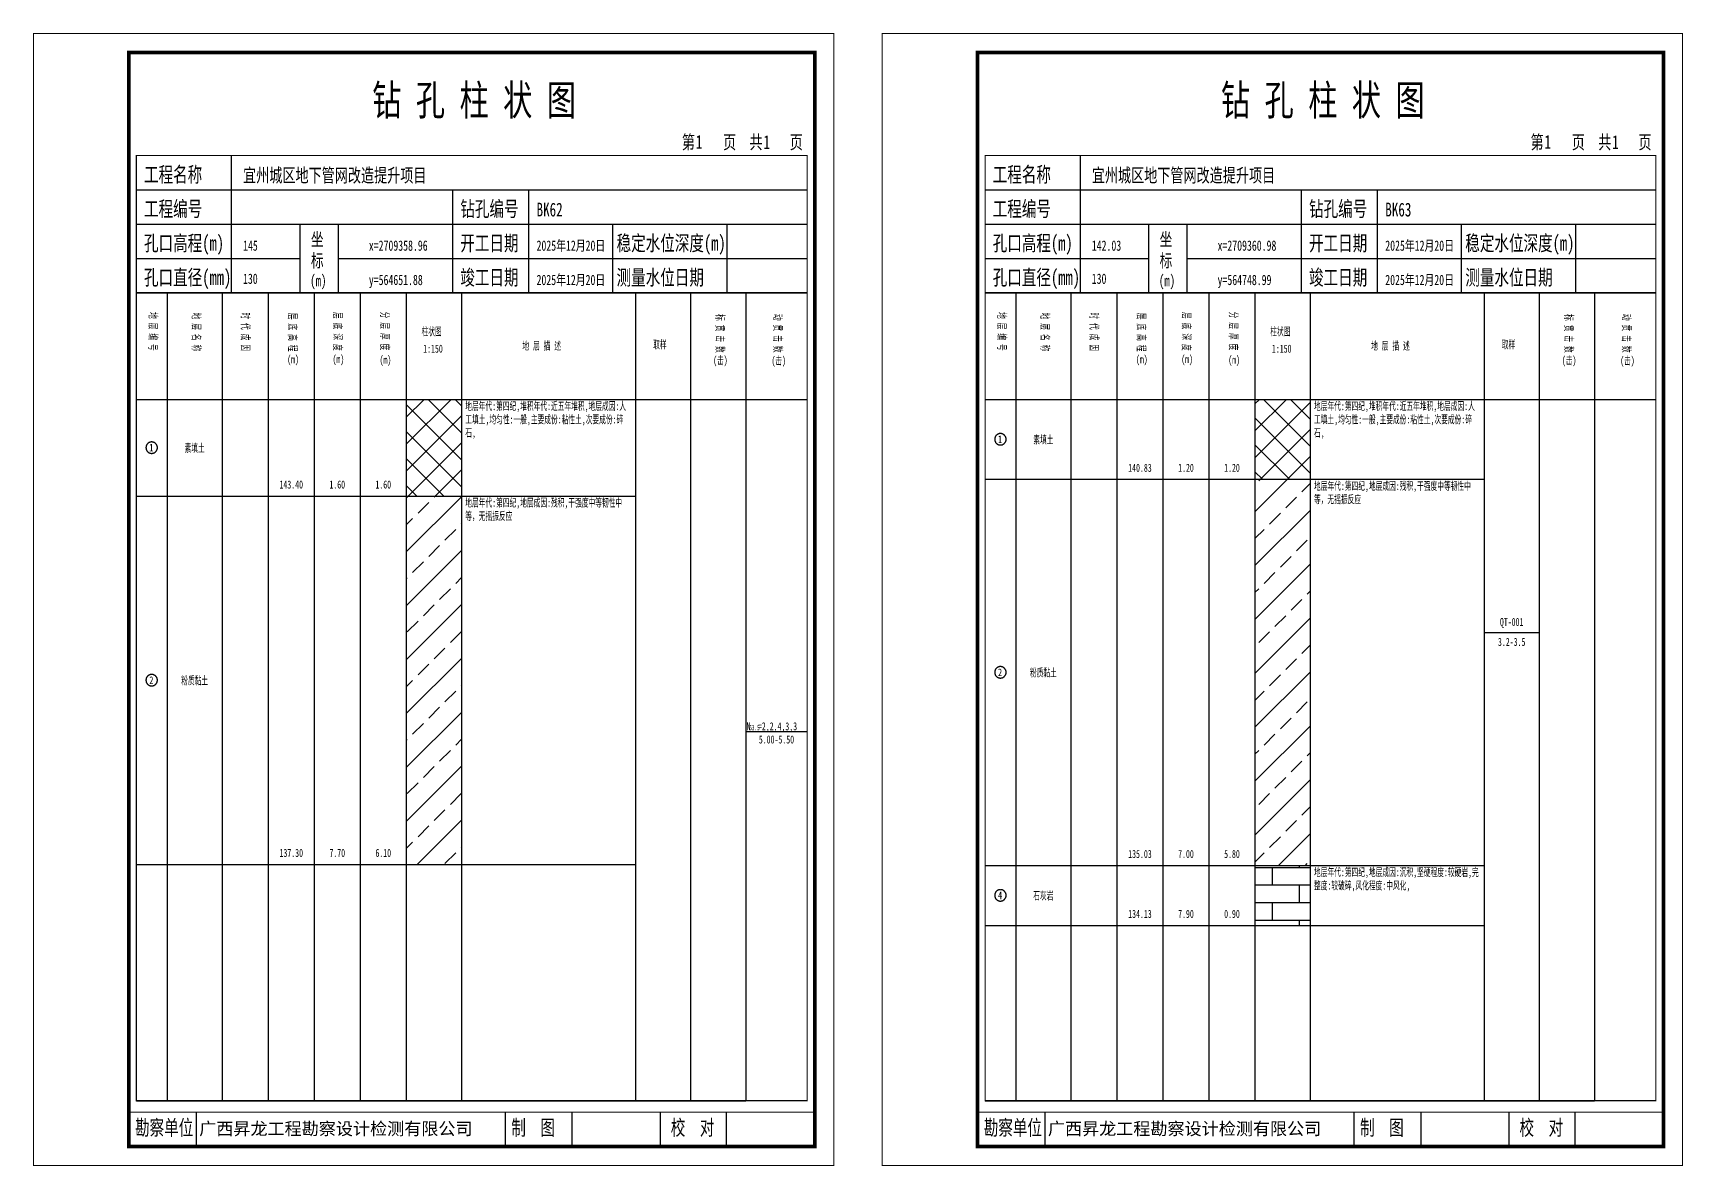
# Model space of a CAD drawing. Header units: millimetres. Extents: x 0 to 2711117, y 0 to 567555.
# Drawn here: x 17146.7 to 17579.7, y -0.1 to 297.1 of the extents above; entities that cross this region are included whole.
import ezdxf
from ezdxf.enums import TextEntityAlignment as Align

# ---------------------------------------------------------------- set-up
doc = ezdxf.new("R2010")
doc.units = ezdxf.units.MM
doc.layers.add('GICAD_POU_TEXTS', color=7, linetype='Continuous')
doc.layers.add('勘察点图例', color=7, linetype='Continuous')
doc.styles.add('HEAD_FONT', font='simfang.ttf', dxfattribs={"width": 0.6})
doc.styles.add('HEAD_FONT2', font='simfang.ttf', dxfattribs={"width": 0.6})
doc.styles.add('HT', font='simhei.ttf')
doc.styles.add('LZ_FONT', font='simfang.ttf', dxfattribs={"width": 0.7, "height": 8})
doc.styles.add('成果图图块', font='simfang.ttf', dxfattribs={"height": 2.5})
doc.styles.add('成果图表体', font='simfang.ttf', dxfattribs={"width": 0.6, "height": 2.1})
pattern_1 = [(45, (0, 0), (-3.5355339, 3.5355339), []), (135, (0, 0), (-3.5355339, -3.5355339), [])]
pattern_2 = [(45, (0, 0), (-7.071068, 7.071068), []), (45, (7.071, 0), (-7.071068, 7.071068), [4, -2])]

# ---------------------------------------------------------------- blocks, each defined once
blk = doc.blocks.new('BK62')
for p, q in [((52, 229), (52, 265)), ((27, 256), (203, 256)), ((110, 229), (110, 256)), ((130, 229), (130, 256)), ((27, 247), (203, 247)), ((70, 229), (70, 247)), ((80, 229), (80, 247)), ((152, 229), (152, 247)), ((182, 229), (182, 247)), ((27, 238), (70, 238)), ((80, 238), (203, 238)), ((27, 229), (35.05, 229)), ((35.05, 229), (35.05, 17)), ((35.05, 229), (49.53, 229)), ((49.53, 229), (49.53, 17)), ((49.53, 229), (61.6, 229)), ((61.6, 229), (61.6, 17)), ((61.6, 229), (73.68, 229)), ((73.68, 229), (73.68, 17)), ((73.68, 229), (85.75, 229)), ((85.75, 229), (85.75, 17)), ((85.75, 229), (97.82, 229)), ((97.82, 229), (97.82, 17)), ((97.82, 229), (112.3, 229)), ((112.3, 229), (112.3, 17)), ((112.3, 229), (157.93, 229)), ((157.93, 229), (157.93, 17)), ((157.93, 229), (172.42, 229)), ((172.42, 229), (172.42, 17)), ((172.42, 229), (186.9, 229)), ((186.9, 229), (186.9, 17)), ((186.9, 229), (203, 229)), ((27, 201), (203, 201)), ((27, 17), (35.05, 17)), ((35.05, 17), (49.53, 17)), ((42.74, 4.95), (42.74, 13.95)), ((42.74, 4.95), (42.74, 13.95)), ((49.53, 17), (61.6, 17)), ((61.6, 17), (73.68, 17)), ((73.68, 17), (85.75, 17)), ((85.75, 17), (97.82, 17)), ((97.82, 17), (112.3, 17)), ((112.3, 17), (157.93, 17)), ((123.83, 4.95), (123.83, 13.95)), ((141.38, 4.95), (141.38, 13.95)), ((157.93, 17), (172.42, 17)), ((164.48, 4.95), (164.48, 13.95)), ((172.42, 17), (186.9, 17)), ((181.84, 4.95), (181.84, 13.95)), ((181.84, 4.95), (181.84, 13.95))]:
    blk.add_line(p, q)
for points, const_width in [([(0, 0), (210, 0), (210, 297), (0, 297)], 0.25), ([(25, 5), (205, 5), (205, 292), (25, 292)], 1), ([(27, 265), (203, 265), (203, 17), (27, 17)], 0.3)]:
    blk.add_lwpolyline(points, close=True, dxfattribs=dict(const_width=const_width))
at = {"const_width": 0.3}
for points in [[(27, 229), (203, 229)], [(25, 14), (205, 14)]]:
    blk.add_lwpolyline(points, dxfattribs=at)
at = {"style": 'LZ_FONT', "width": 0.7}
for s, height, p in [('钻 孔 柱 状 图', 8, (88.9, 275.54)), ('第', 3.6, (170.12, 266.7)), ('1', 3.6, (173.78, 266.75)), ('页', 3.6, (180.96, 266.7)), ('共', 3.6, (187.88, 266.7)), ('1', 3.6, (191.54, 266.7)), ('页', 3.6, (198.44, 266.7)), ('工程名称', 4, (29, 258)), ('宜州城区地下管网改造提升项目', 3.6, (55, 258)), ('工程编号', 4, (29, 249)), ('钻孔编号', 4, (112, 249)), ('BK62', 3.6, (132, 249)), ('孔口高程(m)', 4, (29, 240)), ('145', 2.7, (55, 240)), ('坐', 3.5, (72.79, 241.24)), ('x=2709358.96', 2.7, (88, 240)), ('开工日期', 4, (112, 240)), ('2025年12月20日', 2.7, (132, 240)), ('稳定水位深度(m)', 4, (153, 240)), ('标', 3.5, (72.79, 235.7)), ('孔口直径(mm)', 4, (29, 231)), ('130', 2.7, (54.98, 231.31)), ('(m) ', 3, (72.59, 230.65)), ('竣工日期', 4, (112, 231)), ('2025年12月20日', 2.7, (132, 231)), ('测量水位日期', 4, (153, 231)), ('y=564651.88', 2.7, (88, 231)), ('勘察单位', 4, (26.65, 7.95)), ('制  图', 4, (125.4, 7.95)), ('校  对', 4, (167.22, 7.95))]:
    blk.add_text(s, height=height, dxfattribs=at).set_placement(p)
at = {"style": 'HT'}
blk.add_text('广西昇龙工程勘察设计检测有限公司', height=3.2865, dxfattribs=at).set_placement((43.48, 8.02))
at = {"char_height": 2.1, "width": 22.806, "attachment_point": 1, "rotation": 270, "style": 'HEAD_FONT'}
for s, insert in [('地 层 编 号', (32.46, 223.92)), ('地 层 名 称', (43.79, 223.76)), ('时 代 成 因', (56.67, 223.83)), ('层 底 高 程', (69.07, 223.71)), ('层 底 深 度', (80.9, 223.91)), ('分 层 厚 度', (93.26, 224.01)), ('标 贯 击 数', (181.21, 223.37)), ('动 贯 击 数', (196.38, 223.43))]:
    blk.add_mtext(s, dxfattribs=dict(at, insert=insert))
at = {"char_height": 2.1, "attachment_point": 1}
for s, insert, width, style in [('柱状图', (101.82, 219.87), 7.855, 'HEAD_FONT2'), ('取样', (162.58, 216.44), 7.855, 'HEAD_FONT2'), ('(m)', (66.58, 212.56), 4.7944, 'HEAD_FONT'), ('(m)', (78.47, 212.61), 4.7944, 'HEAD_FONT'), ('(m)', (90.81, 212.43), 4.7944, 'HEAD_FONT'), ('1:150', (102.26, 215.36), 6.9223, 'HEAD_FONT2'), ('地 层 描 述', (128.29, 216.11), 22.0781, 'HEAD_FONT2'), ('(击)', (178.33, 212.31), 7.855, 'HEAD_FONT2'), ('(击)', (193.64, 212.22), 7.855, 'HEAD_FONT2')]:
    blk.add_mtext(s, dxfattribs=dict(at, insert=insert, width=width, style=style))
blk = doc.blocks.new('BK62_0')
at = {"color": 7}
blk.add_polyline3d([(-1.5, 0.02, 0), (-1.5, -0.06, 0), (-1.49, -0.13, 0), (-1.48, -0.2, 0), (-1.47, -0.28, 0), (-1.46, -0.35, 0), (-1.44, -0.42, 0), (-1.41, -0.49, 0), (-1.39, -0.56, 0), (-1.36, -0.63, 0), (-1.32, -0.69, 0), (-1.29, -0.76, 0), (-1.25, -0.82, 0), (-1.2, -0.88, 0), (-1.16, -0.94, 0), (-1.11, -0.99, 0), (-1.06, -1.04, 0), (-1.01, -1.1, 0), (-0.95, -1.14, 0), (-0.89, -1.19, 0), (-0.83, -1.23, 0), (-0.77, -1.27, 0), (-0.71, -1.31, 0), (-0.64, -1.34, 0), (-0.57, -1.37, 0), (-0.51, -1.4, 0), (-0.44, -1.42, 0), (-0.36, -1.44, 0), (-0.29, -1.46, 0), (-0.22, -1.47, 0), (-0.15, -1.48, 0), (-0.07, -1.48, 0), (0, -1.48, 0), (0.07, -1.48, 0), (0.15, -1.48, 0), (0.22, -1.47, 0), (0.29, -1.46, 0), (0.36, -1.44, 0), (0.44, -1.42, 0), (0.51, -1.4, 0), (0.57, -1.37, 0), (0.64, -1.34, 0), (0.71, -1.31, 0), (0.77, -1.27, 0), (0.83, -1.23, 0), (0.89, -1.19, 0), (0.95, -1.14, 0), (1.01, -1.1, 0), (1.06, -1.04, 0), (1.11, -0.99, 0), (1.16, -0.94, 0), (1.2, -0.88, 0), (1.25, -0.82, 0), (1.29, -0.76, 0), (1.32, -0.69, 0), (1.36, -0.63, 0), (1.39, -0.56, 0), (1.41, -0.49, 0), (1.44, -0.42, 0), (1.46, -0.35, 0), (1.47, -0.28, 0), (1.48, -0.2, 0), (1.49, -0.13, 0), (1.5, -0.06, 0), (1.5, 0.02, 0), (1.5, 0.09, 0), (1.49, 0.16, 0), (1.48, 0.24, 0), (1.47, 0.31, 0), (1.46, 0.38, 0), (1.44, 0.45, 0), (1.41, 0.52, 0), (1.39, 0.59, 0), (1.36, 0.66, 0), (1.32, 0.72, 0), (1.29, 0.79, 0), (1.25, 0.85, 0), (1.2, 0.91, 0), (1.16, 0.97, 0), (1.11, 1.02, 0), (1.06, 1.08, 0), (1.01, 1.13, 0), (0.95, 1.18, 0), (0.89, 1.22, 0), (0.83, 1.26, 0), (0.77, 1.3, 0), (0.71, 1.34, 0), (0.64, 1.37, 0), (0.57, 1.4, 0), (0.51, 1.43, 0), (0.44, 1.45, 0), (0.36, 1.47, 0), (0.29, 1.49, 0), (0.22, 1.5, 0), (0.15, 1.51, 0), (0.07, 1.51, 0), (0, 1.52, 0), (-0.07, 1.51, 0), (-0.15, 1.51, 0), (-0.22, 1.5, 0), (-0.29, 1.49, 0), (-0.36, 1.47, 0), (-0.44, 1.45, 0), (-0.51, 1.43, 0), (-0.57, 1.4, 0), (-0.64, 1.37, 0), (-0.71, 1.34, 0), (-0.77, 1.3, 0), (-0.83, 1.26, 0), (-0.89, 1.22, 0), (-0.95, 1.18, 0), (-1.01, 1.13, 0), (-1.06, 1.08, 0), (-1.11, 1.02, 0), (-1.16, 0.97, 0), (-1.2, 0.91, 0), (-1.25, 0.85, 0), (-1.29, 0.79, 0), (-1.32, 0.72, 0), (-1.36, 0.66, 0), (-1.39, 0.59, 0), (-1.41, 0.52, 0), (-1.44, 0.45, 0), (-1.46, 0.38, 0), (-1.47, 0.31, 0), (-1.48, 0.24, 0), (-1.49, 0.16, 0), (-1.5, 0.09, 0), (-1.5, 0.02, 0)], dxfattribs=at)
at = {"layer": 'GICAD_POU_TEXTS', "color": 7, "style": '成果图图块', "width": 0.7}
blk.add_text('1', height=2, dxfattribs=at).set_placement((-0.09, -0.99), align=Align.CENTER)
blk = doc.blocks.new('BK62_1')
at = {"color": 7}
blk.add_polyline3d([(-1.5, 0.02, 0), (-1.5, -0.06, 0), (-1.49, -0.13, 0), (-1.48, -0.2, 0), (-1.47, -0.28, 0), (-1.46, -0.35, 0), (-1.44, -0.42, 0), (-1.41, -0.49, 0), (-1.39, -0.56, 0), (-1.36, -0.63, 0), (-1.32, -0.69, 0), (-1.29, -0.76, 0), (-1.25, -0.82, 0), (-1.2, -0.88, 0), (-1.16, -0.94, 0), (-1.11, -0.99, 0), (-1.06, -1.04, 0), (-1.01, -1.1, 0), (-0.95, -1.14, 0), (-0.89, -1.19, 0), (-0.83, -1.23, 0), (-0.77, -1.27, 0), (-0.71, -1.31, 0), (-0.64, -1.34, 0), (-0.57, -1.37, 0), (-0.51, -1.4, 0), (-0.44, -1.42, 0), (-0.36, -1.44, 0), (-0.29, -1.46, 0), (-0.22, -1.47, 0), (-0.15, -1.48, 0), (-0.07, -1.48, 0), (0, -1.48, 0), (0.07, -1.48, 0), (0.15, -1.48, 0), (0.22, -1.47, 0), (0.29, -1.46, 0), (0.36, -1.44, 0), (0.44, -1.42, 0), (0.51, -1.4, 0), (0.57, -1.37, 0), (0.64, -1.34, 0), (0.71, -1.31, 0), (0.77, -1.27, 0), (0.83, -1.23, 0), (0.89, -1.19, 0), (0.95, -1.14, 0), (1.01, -1.1, 0), (1.06, -1.04, 0), (1.11, -0.99, 0), (1.16, -0.94, 0), (1.2, -0.88, 0), (1.25, -0.82, 0), (1.29, -0.76, 0), (1.32, -0.69, 0), (1.36, -0.63, 0), (1.39, -0.56, 0), (1.41, -0.49, 0), (1.44, -0.42, 0), (1.46, -0.35, 0), (1.47, -0.28, 0), (1.48, -0.2, 0), (1.49, -0.13, 0), (1.5, -0.06, 0), (1.5, 0.02, 0), (1.5, 0.09, 0), (1.49, 0.16, 0), (1.48, 0.24, 0), (1.47, 0.31, 0), (1.46, 0.38, 0), (1.44, 0.45, 0), (1.41, 0.52, 0), (1.39, 0.59, 0), (1.36, 0.66, 0), (1.32, 0.72, 0), (1.29, 0.79, 0), (1.25, 0.85, 0), (1.2, 0.91, 0), (1.16, 0.97, 0), (1.11, 1.02, 0), (1.06, 1.08, 0), (1.01, 1.13, 0), (0.95, 1.18, 0), (0.89, 1.22, 0), (0.83, 1.26, 0), (0.77, 1.3, 0), (0.71, 1.34, 0), (0.64, 1.37, 0), (0.57, 1.4, 0), (0.51, 1.43, 0), (0.44, 1.45, 0), (0.36, 1.47, 0), (0.29, 1.49, 0), (0.22, 1.5, 0), (0.15, 1.51, 0), (0.07, 1.51, 0), (0, 1.52, 0), (-0.07, 1.51, 0), (-0.15, 1.51, 0), (-0.22, 1.5, 0), (-0.29, 1.49, 0), (-0.36, 1.47, 0), (-0.44, 1.45, 0), (-0.51, 1.43, 0), (-0.57, 1.4, 0), (-0.64, 1.37, 0), (-0.71, 1.34, 0), (-0.77, 1.3, 0), (-0.83, 1.26, 0), (-0.89, 1.22, 0), (-0.95, 1.18, 0), (-1.01, 1.13, 0), (-1.06, 1.08, 0), (-1.11, 1.02, 0), (-1.16, 0.97, 0), (-1.2, 0.91, 0), (-1.25, 0.85, 0), (-1.29, 0.79, 0), (-1.32, 0.72, 0), (-1.36, 0.66, 0), (-1.39, 0.59, 0), (-1.41, 0.52, 0), (-1.44, 0.45, 0), (-1.46, 0.38, 0), (-1.47, 0.31, 0), (-1.48, 0.24, 0), (-1.49, 0.16, 0), (-1.5, 0.09, 0), (-1.5, 0.02, 0)], dxfattribs=at)
at = {"layer": 'GICAD_POU_TEXTS', "color": 7, "style": '成果图图块', "width": 0.7}
blk.add_text('2', height=2, dxfattribs=at).set_placement((-0.09, -0.99), align=Align.CENTER)
blk = doc.blocks.new('BK63')
for p, q in [((52, 229), (52, 265)), ((27, 256), (203, 256)), ((110, 229), (110, 256)), ((130, 229), (130, 256)), ((27, 247), (203, 247)), ((70, 229), (70, 247)), ((80, 229), (80, 247)), ((152, 229), (152, 247)), ((182, 229), (182, 247)), ((27, 238), (70, 238)), ((80, 238), (203, 238)), ((27, 229), (35.05, 229)), ((35.05, 229), (35.05, 17)), ((35.05, 229), (49.53, 229)), ((49.53, 229), (49.53, 17)), ((49.53, 229), (61.6, 229)), ((61.6, 229), (61.6, 17)), ((61.6, 229), (73.68, 229)), ((73.68, 229), (73.68, 17)), ((73.68, 229), (85.75, 229)), ((85.75, 229), (85.75, 17)), ((85.75, 229), (97.82, 229)), ((97.82, 229), (97.82, 17)), ((97.82, 229), (112.3, 229)), ((112.3, 229), (112.3, 17)), ((112.3, 229), (157.93, 229)), ((157.93, 229), (157.93, 17)), ((157.93, 229), (172.42, 229)), ((172.42, 229), (172.42, 17)), ((172.42, 229), (186.9, 229)), ((186.9, 229), (186.9, 17)), ((186.9, 229), (203, 229)), ((27, 201), (203, 201)), ((27, 17), (35.05, 17)), ((35.05, 17), (49.53, 17)), ((42.74, 4.95), (42.74, 13.95)), ((42.74, 4.95), (42.74, 13.95)), ((49.53, 17), (61.6, 17)), ((61.6, 17), (73.68, 17)), ((73.68, 17), (85.75, 17)), ((85.75, 17), (97.82, 17)), ((97.82, 17), (112.3, 17)), ((112.3, 17), (157.93, 17)), ((123.83, 4.95), (123.83, 13.95)), ((141.38, 4.95), (141.38, 13.95)), ((157.93, 17), (172.42, 17)), ((164.48, 4.95), (164.48, 13.95)), ((172.42, 17), (186.9, 17)), ((181.84, 4.95), (181.84, 13.95)), ((181.84, 4.95), (181.84, 13.95))]:
    blk.add_line(p, q)
for points, const_width in [([(0, 0), (210, 0), (210, 297), (0, 297)], 0.25), ([(25, 5), (205, 5), (205, 292), (25, 292)], 1), ([(27, 265), (203, 265), (203, 17), (27, 17)], 0.3)]:
    blk.add_lwpolyline(points, close=True, dxfattribs=dict(const_width=const_width))
at = {"const_width": 0.3}
for points in [[(27, 229), (203, 229)], [(25, 14), (205, 14)]]:
    blk.add_lwpolyline(points, dxfattribs=at)
at = {"style": 'LZ_FONT', "width": 0.7}
for s, height, p in [('钻 孔 柱 状 图', 8, (88.9, 275.54)), ('第', 3.6, (170.12, 266.7)), ('1', 3.6, (173.78, 266.75)), ('页', 3.6, (180.96, 266.7)), ('共', 3.6, (187.88, 266.7)), ('1', 3.6, (191.54, 266.7)), ('页', 3.6, (198.44, 266.7)), ('工程名称', 4, (29, 258)), ('宜州城区地下管网改造提升项目', 3.6, (55, 258)), ('工程编号', 4, (29, 249)), ('钻孔编号', 4, (112, 249)), ('BK63', 3.6, (132, 249)), ('孔口高程(m)', 4, (29, 240)), ('142.03', 2.7, (55, 240)), ('坐', 3.5, (72.79, 241.24)), ('x=2709360.98', 2.7, (88, 240)), ('开工日期', 4, (112, 240)), ('2025年12月20日', 2.7, (132, 240)), ('稳定水位深度(m)', 4, (153, 240)), ('标', 3.5, (72.79, 235.7)), ('孔口直径(mm)', 4, (29, 231)), ('130', 2.7, (54.98, 231.31)), ('(m) ', 3, (72.59, 230.65)), ('竣工日期', 4, (112, 231)), ('2025年12月20日', 2.7, (132, 231)), ('测量水位日期', 4, (153, 231)), ('y=564748.99', 2.7, (88, 231)), ('勘察单位', 4, (26.65, 7.95)), ('制  图', 4, (125.4, 7.95)), ('校  对', 4, (167.22, 7.95))]:
    blk.add_text(s, height=height, dxfattribs=at).set_placement(p)
at = {"style": 'HT'}
blk.add_text('广西昇龙工程勘察设计检测有限公司', height=3.2865, dxfattribs=at).set_placement((43.48, 8.02))
at = {"char_height": 2.1, "width": 22.806, "attachment_point": 1, "rotation": 270, "style": 'HEAD_FONT'}
for s, insert in [('地 层 编 号', (32.46, 223.92)), ('地 层 名 称', (43.79, 223.76)), ('时 代 成 因', (56.67, 223.83)), ('层 底 高 程', (69.07, 223.71)), ('层 底 深 度', (80.9, 223.91)), ('分 层 厚 度', (93.26, 224.01)), ('标 贯 击 数', (181.21, 223.37)), ('动 贯 击 数', (196.38, 223.43))]:
    blk.add_mtext(s, dxfattribs=dict(at, insert=insert))
at = {"char_height": 2.1, "attachment_point": 1}
for s, insert, width, style in [('柱状图', (101.82, 219.87), 7.855, 'HEAD_FONT2'), ('取样', (162.58, 216.44), 7.855, 'HEAD_FONT2'), ('(m)', (66.58, 212.56), 4.7944, 'HEAD_FONT'), ('(m)', (78.47, 212.61), 4.7944, 'HEAD_FONT'), ('(m)', (90.81, 212.43), 4.7944, 'HEAD_FONT'), ('1:150', (102.26, 215.36), 6.9223, 'HEAD_FONT2'), ('地 层 描 述', (128.29, 216.11), 22.0781, 'HEAD_FONT2'), ('(击)', (178.33, 212.31), 7.855, 'HEAD_FONT2'), ('(击)', (193.64, 212.22), 7.855, 'HEAD_FONT2')]:
    blk.add_mtext(s, dxfattribs=dict(at, insert=insert, width=width, style=style))
blk = doc.blocks.new('BK63_0')
at = {"color": 7}
blk.add_polyline3d([(-1.5, 0.02, 0), (-1.5, -0.06, 0), (-1.49, -0.13, 0), (-1.48, -0.2, 0), (-1.47, -0.28, 0), (-1.46, -0.35, 0), (-1.44, -0.42, 0), (-1.41, -0.49, 0), (-1.39, -0.56, 0), (-1.36, -0.63, 0), (-1.32, -0.69, 0), (-1.29, -0.76, 0), (-1.25, -0.82, 0), (-1.2, -0.88, 0), (-1.16, -0.94, 0), (-1.11, -0.99, 0), (-1.06, -1.04, 0), (-1.01, -1.1, 0), (-0.95, -1.14, 0), (-0.89, -1.19, 0), (-0.83, -1.23, 0), (-0.77, -1.27, 0), (-0.71, -1.31, 0), (-0.64, -1.34, 0), (-0.57, -1.37, 0), (-0.51, -1.4, 0), (-0.44, -1.42, 0), (-0.36, -1.44, 0), (-0.29, -1.46, 0), (-0.22, -1.47, 0), (-0.15, -1.48, 0), (-0.07, -1.48, 0), (0, -1.48, 0), (0.07, -1.48, 0), (0.15, -1.48, 0), (0.22, -1.47, 0), (0.29, -1.46, 0), (0.36, -1.44, 0), (0.44, -1.42, 0), (0.51, -1.4, 0), (0.57, -1.37, 0), (0.64, -1.34, 0), (0.71, -1.31, 0), (0.77, -1.27, 0), (0.83, -1.23, 0), (0.89, -1.19, 0), (0.95, -1.14, 0), (1.01, -1.1, 0), (1.06, -1.04, 0), (1.11, -0.99, 0), (1.16, -0.94, 0), (1.2, -0.88, 0), (1.25, -0.82, 0), (1.29, -0.76, 0), (1.32, -0.69, 0), (1.36, -0.63, 0), (1.39, -0.56, 0), (1.41, -0.49, 0), (1.44, -0.42, 0), (1.46, -0.35, 0), (1.47, -0.28, 0), (1.48, -0.2, 0), (1.49, -0.13, 0), (1.5, -0.06, 0), (1.5, 0.02, 0), (1.5, 0.09, 0), (1.49, 0.16, 0), (1.48, 0.24, 0), (1.47, 0.31, 0), (1.46, 0.38, 0), (1.44, 0.45, 0), (1.41, 0.52, 0), (1.39, 0.59, 0), (1.36, 0.66, 0), (1.32, 0.72, 0), (1.29, 0.79, 0), (1.25, 0.85, 0), (1.2, 0.91, 0), (1.16, 0.97, 0), (1.11, 1.02, 0), (1.06, 1.08, 0), (1.01, 1.13, 0), (0.95, 1.18, 0), (0.89, 1.22, 0), (0.83, 1.26, 0), (0.77, 1.3, 0), (0.71, 1.34, 0), (0.64, 1.37, 0), (0.57, 1.4, 0), (0.51, 1.43, 0), (0.44, 1.45, 0), (0.36, 1.47, 0), (0.29, 1.49, 0), (0.22, 1.5, 0), (0.15, 1.51, 0), (0.07, 1.51, 0), (0, 1.52, 0), (-0.07, 1.51, 0), (-0.15, 1.51, 0), (-0.22, 1.5, 0), (-0.29, 1.49, 0), (-0.36, 1.47, 0), (-0.44, 1.45, 0), (-0.51, 1.43, 0), (-0.57, 1.4, 0), (-0.64, 1.37, 0), (-0.71, 1.34, 0), (-0.77, 1.3, 0), (-0.83, 1.26, 0), (-0.89, 1.22, 0), (-0.95, 1.18, 0), (-1.01, 1.13, 0), (-1.06, 1.08, 0), (-1.11, 1.02, 0), (-1.16, 0.97, 0), (-1.2, 0.91, 0), (-1.25, 0.85, 0), (-1.29, 0.79, 0), (-1.32, 0.72, 0), (-1.36, 0.66, 0), (-1.39, 0.59, 0), (-1.41, 0.52, 0), (-1.44, 0.45, 0), (-1.46, 0.38, 0), (-1.47, 0.31, 0), (-1.48, 0.24, 0), (-1.49, 0.16, 0), (-1.5, 0.09, 0), (-1.5, 0.02, 0)], dxfattribs=at)
at = {"layer": 'GICAD_POU_TEXTS', "color": 7, "style": '成果图图块', "width": 0.7}
blk.add_text('1', height=2, dxfattribs=at).set_placement((-0.09, -0.99), align=Align.CENTER)
blk = doc.blocks.new('BK63_1')
at = {"color": 7}
blk.add_polyline3d([(-1.5, 0.02, 0), (-1.5, -0.06, 0), (-1.49, -0.13, 0), (-1.48, -0.2, 0), (-1.47, -0.28, 0), (-1.46, -0.35, 0), (-1.44, -0.42, 0), (-1.41, -0.49, 0), (-1.39, -0.56, 0), (-1.36, -0.63, 0), (-1.32, -0.69, 0), (-1.29, -0.76, 0), (-1.25, -0.82, 0), (-1.2, -0.88, 0), (-1.16, -0.94, 0), (-1.11, -0.99, 0), (-1.06, -1.04, 0), (-1.01, -1.1, 0), (-0.95, -1.14, 0), (-0.89, -1.19, 0), (-0.83, -1.23, 0), (-0.77, -1.27, 0), (-0.71, -1.31, 0), (-0.64, -1.34, 0), (-0.57, -1.37, 0), (-0.51, -1.4, 0), (-0.44, -1.42, 0), (-0.36, -1.44, 0), (-0.29, -1.46, 0), (-0.22, -1.47, 0), (-0.15, -1.48, 0), (-0.07, -1.48, 0), (0, -1.48, 0), (0.07, -1.48, 0), (0.15, -1.48, 0), (0.22, -1.47, 0), (0.29, -1.46, 0), (0.36, -1.44, 0), (0.44, -1.42, 0), (0.51, -1.4, 0), (0.57, -1.37, 0), (0.64, -1.34, 0), (0.71, -1.31, 0), (0.77, -1.27, 0), (0.83, -1.23, 0), (0.89, -1.19, 0), (0.95, -1.14, 0), (1.01, -1.1, 0), (1.06, -1.04, 0), (1.11, -0.99, 0), (1.16, -0.94, 0), (1.2, -0.88, 0), (1.25, -0.82, 0), (1.29, -0.76, 0), (1.32, -0.69, 0), (1.36, -0.63, 0), (1.39, -0.56, 0), (1.41, -0.49, 0), (1.44, -0.42, 0), (1.46, -0.35, 0), (1.47, -0.28, 0), (1.48, -0.2, 0), (1.49, -0.13, 0), (1.5, -0.06, 0), (1.5, 0.02, 0), (1.5, 0.09, 0), (1.49, 0.16, 0), (1.48, 0.24, 0), (1.47, 0.31, 0), (1.46, 0.38, 0), (1.44, 0.45, 0), (1.41, 0.52, 0), (1.39, 0.59, 0), (1.36, 0.66, 0), (1.32, 0.72, 0), (1.29, 0.79, 0), (1.25, 0.85, 0), (1.2, 0.91, 0), (1.16, 0.97, 0), (1.11, 1.02, 0), (1.06, 1.08, 0), (1.01, 1.13, 0), (0.95, 1.18, 0), (0.89, 1.22, 0), (0.83, 1.26, 0), (0.77, 1.3, 0), (0.71, 1.34, 0), (0.64, 1.37, 0), (0.57, 1.4, 0), (0.51, 1.43, 0), (0.44, 1.45, 0), (0.36, 1.47, 0), (0.29, 1.49, 0), (0.22, 1.5, 0), (0.15, 1.51, 0), (0.07, 1.51, 0), (0, 1.52, 0), (-0.07, 1.51, 0), (-0.15, 1.51, 0), (-0.22, 1.5, 0), (-0.29, 1.49, 0), (-0.36, 1.47, 0), (-0.44, 1.45, 0), (-0.51, 1.43, 0), (-0.57, 1.4, 0), (-0.64, 1.37, 0), (-0.71, 1.34, 0), (-0.77, 1.3, 0), (-0.83, 1.26, 0), (-0.89, 1.22, 0), (-0.95, 1.18, 0), (-1.01, 1.13, 0), (-1.06, 1.08, 0), (-1.11, 1.02, 0), (-1.16, 0.97, 0), (-1.2, 0.91, 0), (-1.25, 0.85, 0), (-1.29, 0.79, 0), (-1.32, 0.72, 0), (-1.36, 0.66, 0), (-1.39, 0.59, 0), (-1.41, 0.52, 0), (-1.44, 0.45, 0), (-1.46, 0.38, 0), (-1.47, 0.31, 0), (-1.48, 0.24, 0), (-1.49, 0.16, 0), (-1.5, 0.09, 0), (-1.5, 0.02, 0)], dxfattribs=at)
at = {"layer": 'GICAD_POU_TEXTS', "color": 7, "style": '成果图图块', "width": 0.7}
blk.add_text('2', height=2, dxfattribs=at).set_placement((-0.09, -0.99), align=Align.CENTER)
blk = doc.blocks.new('BK63_2')
at = {"color": 7}
blk.add_polyline3d([(-1.5, 0.02, 0), (-1.5, -0.06, 0), (-1.49, -0.13, 0), (-1.48, -0.2, 0), (-1.47, -0.28, 0), (-1.46, -0.35, 0), (-1.44, -0.42, 0), (-1.41, -0.49, 0), (-1.39, -0.56, 0), (-1.36, -0.63, 0), (-1.32, -0.69, 0), (-1.29, -0.76, 0), (-1.25, -0.82, 0), (-1.2, -0.88, 0), (-1.16, -0.94, 0), (-1.11, -0.99, 0), (-1.06, -1.04, 0), (-1.01, -1.1, 0), (-0.95, -1.14, 0), (-0.89, -1.19, 0), (-0.83, -1.23, 0), (-0.77, -1.27, 0), (-0.71, -1.31, 0), (-0.64, -1.34, 0), (-0.57, -1.37, 0), (-0.51, -1.4, 0), (-0.44, -1.42, 0), (-0.36, -1.44, 0), (-0.29, -1.46, 0), (-0.22, -1.47, 0), (-0.15, -1.48, 0), (-0.07, -1.48, 0), (0, -1.48, 0), (0.07, -1.48, 0), (0.15, -1.48, 0), (0.22, -1.47, 0), (0.29, -1.46, 0), (0.36, -1.44, 0), (0.44, -1.42, 0), (0.51, -1.4, 0), (0.57, -1.37, 0), (0.64, -1.34, 0), (0.71, -1.31, 0), (0.77, -1.27, 0), (0.83, -1.23, 0), (0.89, -1.19, 0), (0.95, -1.14, 0), (1.01, -1.1, 0), (1.06, -1.04, 0), (1.11, -0.99, 0), (1.16, -0.94, 0), (1.2, -0.88, 0), (1.25, -0.82, 0), (1.29, -0.76, 0), (1.32, -0.69, 0), (1.36, -0.63, 0), (1.39, -0.56, 0), (1.41, -0.49, 0), (1.44, -0.42, 0), (1.46, -0.35, 0), (1.47, -0.28, 0), (1.48, -0.2, 0), (1.49, -0.13, 0), (1.5, -0.06, 0), (1.5, 0.02, 0), (1.5, 0.09, 0), (1.49, 0.16, 0), (1.48, 0.24, 0), (1.47, 0.31, 0), (1.46, 0.38, 0), (1.44, 0.45, 0), (1.41, 0.52, 0), (1.39, 0.59, 0), (1.36, 0.66, 0), (1.32, 0.72, 0), (1.29, 0.79, 0), (1.25, 0.85, 0), (1.2, 0.91, 0), (1.16, 0.97, 0), (1.11, 1.02, 0), (1.06, 1.08, 0), (1.01, 1.13, 0), (0.95, 1.18, 0), (0.89, 1.22, 0), (0.83, 1.26, 0), (0.77, 1.3, 0), (0.71, 1.34, 0), (0.64, 1.37, 0), (0.57, 1.4, 0), (0.51, 1.43, 0), (0.44, 1.45, 0), (0.36, 1.47, 0), (0.29, 1.49, 0), (0.22, 1.5, 0), (0.15, 1.51, 0), (0.07, 1.51, 0), (0, 1.52, 0), (-0.07, 1.51, 0), (-0.15, 1.51, 0), (-0.22, 1.5, 0), (-0.29, 1.49, 0), (-0.36, 1.47, 0), (-0.44, 1.45, 0), (-0.51, 1.43, 0), (-0.57, 1.4, 0), (-0.64, 1.37, 0), (-0.71, 1.34, 0), (-0.77, 1.3, 0), (-0.83, 1.26, 0), (-0.89, 1.22, 0), (-0.95, 1.18, 0), (-1.01, 1.13, 0), (-1.06, 1.08, 0), (-1.11, 1.02, 0), (-1.16, 0.97, 0), (-1.2, 0.91, 0), (-1.25, 0.85, 0), (-1.29, 0.79, 0), (-1.32, 0.72, 0), (-1.36, 0.66, 0), (-1.39, 0.59, 0), (-1.41, 0.52, 0), (-1.44, 0.45, 0), (-1.46, 0.38, 0), (-1.47, 0.31, 0), (-1.48, 0.24, 0), (-1.49, 0.16, 0), (-1.5, 0.09, 0), (-1.5, 0.02, 0)], dxfattribs=at)
at = {"layer": 'GICAD_POU_TEXTS', "color": 7, "style": '成果图图块', "width": 0.7}
blk.add_text('4', height=2, dxfattribs=at).set_placement((-0.09, -0.99), align=Align.CENTER)

msp = doc.modelspace()

# ---------------------------------------------------------------- hatches: boundary and pattern name
at = {"layer": '勘察点图例'}
h = msp.add_hatch(dxfattribs=at)
h.set_pattern_fill('GKSTT', color=256, scale=0.5, style=0, pattern_type=2)
h.set_pattern_definition(pattern_1)
h.paths.add_polyline_path([(17244.68, 175.65), (17259.16, 175.65), (17259.16, 201), (17244.68, 201)])
h = msp.add_hatch(dxfattribs=at)
h.set_pattern_fill('GKSTT', color=256, scale=0.5, style=0, pattern_type=2)
h.set_pattern_definition(pattern_1)
h.paths.add_polyline_path([(17467.37, 180.04), (17481.85, 180.04), (17481.85, 201), (17467.37, 201)])
h = msp.add_hatch(dxfattribs=at)
h.set_pattern_fill('GKFZNT', color=256, scale=0.5, style=0, pattern_type=2)
h.set_pattern_definition(pattern_2)
h.paths.add_polyline_path([(17467.37, 78.72), (17481.85, 78.72), (17481.85, 180.04), (17467.37, 180.04)])
h = msp.add_hatch(dxfattribs=at)
h.set_pattern_fill('GKFZNT', color=256, scale=0.5, style=0, pattern_type=2)
h.set_pattern_definition(pattern_2)
h.paths.add_polyline_path([(17244.68, 79), (17259.16, 79), (17259.16, 175.65), (17244.68, 175.65)])
h = msp.add_hatch(dxfattribs=at)
h.set_pattern_fill('GKSHY', color=256, scale=0.5, style=0, pattern_type=2)
h.set_pattern_definition([(0, (0, 0), (0, 4.6), []), (90, (0, 0), (-7, 4.6), [4.6, -4.6])])
h.paths.add_polyline_path([(17467.37, 63), (17481.85, 63), (17481.85, 78.72), (17467.37, 78.72)])

# ---------------------------------------------------------------- linework, layer by layer
for p, q in [((17396.55, 180.04), (17481.85, 180.04)), ((17481.85, 180.04), (17527.48, 180.04)), ((17173.86, 175.65), (17259.16, 175.65)), ((17259.16, 175.65), (17304.79, 175.65)), ((17527.48, 139.86), (17541.97, 139.86)), ((17333.77, 113.86), (17349.86, 113.86)), ((17173.86, 79), (17259.16, 79)), ((17259.16, 79), (17304.79, 79)), ((17396.55, 78.72), (17481.85, 78.72)), ((17481.85, 78.72), (17527.48, 78.72)), ((17396.55, 63), (17481.85, 63)), ((17481.85, 63), (17527.48, 63))]:
    msp.add_line(p, q, dxfattribs=at)

# ---------------------------------------------------------------- block references
for name, p in [('BK62', (17146.86, 0)), ('BK63', (17369.55, 0)), ('BK63_0', (17400.57, 190.52)), ('BK62_0', (17177.88, 188.32)), ('BK63_1', (17400.57, 129.38)), ('BK62_1', (17177.88, 127.32)), ('BK63_2', (17400.57, 70.86))]:
    msp.add_blockref(name, p, dxfattribs=at)

# ---------------------------------------------------------------- texts
at = {"layer": '勘察点图例', "style": '成果图表体', "width": 0.6}
for s, p in [('素填土', (17411.84, 190.52)), ('素填土', (17189.15, 188.32)), ('140.83', (17437.19, 183.04)), ('1.20', (17449.26, 183.04)), ('1.20', (17461.33, 183.04)), ('143.40', (17214.5, 178.65)), ('1.60', (17226.57, 178.65)), ('1.60', (17238.64, 178.65)), ('QT-001', (17534.72, 142.36)), ('3.2-3.5', (17534.72, 137.36)), ('粉质黏土', (17411.84, 129.38)), ('粉质黏土', (17189.15, 127.32)), ('5.00-5.50', (17341.81, 111.76)), ('137.30', (17214.5, 82)), ('7.70', (17226.57, 82)), ('6.10', (17238.64, 82)), ('135.03', (17437.19, 81.72)), ('7.00', (17449.26, 81.72)), ('5.80', (17461.33, 81.72)), ('石灰岩', (17411.84, 70.86)), ('134.13', (17437.19, 66)), ('7.90', (17449.26, 66)), ('0.90', (17461.33, 66))]:
    msp.add_text(s, height=2.1, dxfattribs=at).set_placement(p, align=Align.MIDDLE)
for s, height, p in [('N', 2.1, (17333.97, 114.18)), ('63.5', 1.4, (17334.67, 114.18)), ('=', 2.1, (17336.97, 114.18))]:
    msp.add_text(s, height=height, dxfattribs=at).set_placement(p)
at = {"layer": '勘察点图例', "char_height": 2.1, "attachment_point": 1, "style": '成果图表体'}
for s, insert, width in [('地层年代:第四纪,堆积年代:近五年堆积,地层成因:人工填土,均匀性:一般,主要成份:粘性土,次要成份:碎石,', (17260.16, 200.3), 43.6296), ('地层年代:第四纪,堆积年代:近五年堆积,地层成因:人工填土,均匀性:一般,主要成份:粘性土,次要成份:碎石,', (17482.85, 200.3), 43.6296), ('地层年代:第四纪,地层成因:残积,干强度中等韧性中等，无摇振反应', (17482.85, 179.34), 43.6296), ('地层年代:第四纪,地层成因:残积,干强度中等韧性中等，无摇振反应', (17260.16, 174.95), 43.6296), ('2,2,4,3,3', (17337.97, 116.28), 4), ('地层年代:第四纪,地层成因:沉积,坚硬程度:较硬岩,完整度:较破碎,风化程度:中风化,', (17482.85, 78.02), 43.6296)]:
    msp.add_mtext(s, dxfattribs=dict(at, insert=insert, width=width))

doc.saveas('drawing.dxf')
